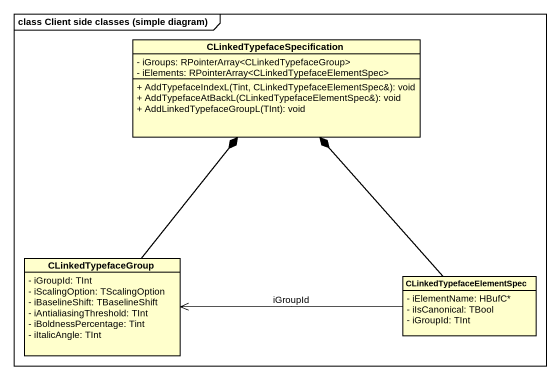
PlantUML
@startuml
mainframe class Client side classes (simple diagram)
hide circle
hide empty members
skinparam classAttributeIconSize 0
class CLinkedTypefaceSpecification {
  - iGroups: RPointerArray<CLinkedTypefaceGroup>
  - iElements: RPointerArray<CLinkedTypefaceElementSpec>
  + AddTypefaceIndexL(Tint, CLinkedTypefaceElementSpec&): void
  + AddTypefaceAtBackL(CLinkedTypefaceElementSpec&): void
  + AddLinkedTypefaceGroupL(TInt): void
}
class CLinkedTypefaceGroup {
  - iGroupId: TInt
  - iScalingOption: TScalingOption
  - iBaselineShift: TBaselineShift
  - iAntialiasingThreshold: TInt
  - iBoldnessPercentage: Tint
  - iItalicAngle: TInt
}
class CLinkedTypefaceElementSpec {
  - iElementName: HBufC*
  - iIsCanonical: TBool
  - iGroupId: TInt
}
CLinkedTypefaceGroup -up-* CLinkedTypefaceSpecification
CLinkedTypefaceGroup -up- CLinkedTypefaceSpecification
CLinkedTypefaceGroup <-right- CLinkedTypefaceElementSpec : iGroupId
CLinkedTypefaceElementSpec -up-* CLinkedTypefaceSpecification
CLinkedTypefaceElementSpec -up- CLinkedTypefaceSpecification
@enduml
